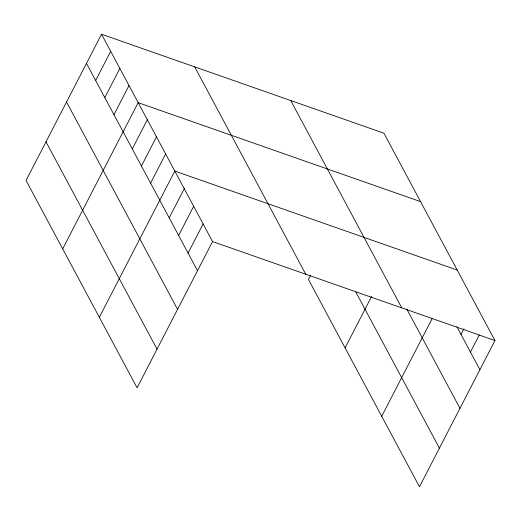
<?xml version="1.0" encoding="UTF-8"?>
<svg xmlns="http://www.w3.org/2000/svg" width="521" height="521" viewBox="0 0 521 521"><rect width="100%" height="100%" fill="white"/><g stroke="black" fill="none" stroke-linecap="round" stroke-linejoin="round"><path stroke-width="0.78" d="M101.53 34.223L26.05 180.461L137.082 387.8L212.561 241.568L101.53 34.223L383.918 133.2L494.95 340.539L419.47 486.777L308.439 279.432L310.659 275.14M95.636 80.488L110.686 51.332M104.799 97.59L119.85 68.44M113.962 114.698L129.006 85.542M62.689 248.882L138.169 102.65L420.558 201.62M132.282 148.908L147.326 119.752M141.438 166.017L156.489 136.86M150.602 183.118L165.645 153.962M99.329 317.302L174.809 171.07L457.197 270.047M169.195 217.85L184.245 188.693M178.638 235.472L193.682 206.316M188.074 253.095L203.118 223.945M345.084 347.859L371.629 296.423M381.724 416.279L432.183 318.52M461.026 334.449L463.964 328.758M470.463 352.072L479.274 335.003M212.561 241.568L494.95 340.539M456.871 326.693L479.9 369.695M406.94 309.324L459.958 408.334M290.731 100.54L401.763 307.878M355.863 292.112L439.411 448.138M194.717 66.89L305.749 274.228M86.479 63.38L197.511 270.725M66.538 102.018L177.57 309.357M45.991 141.823L157.023 349.161"/></g></svg>
